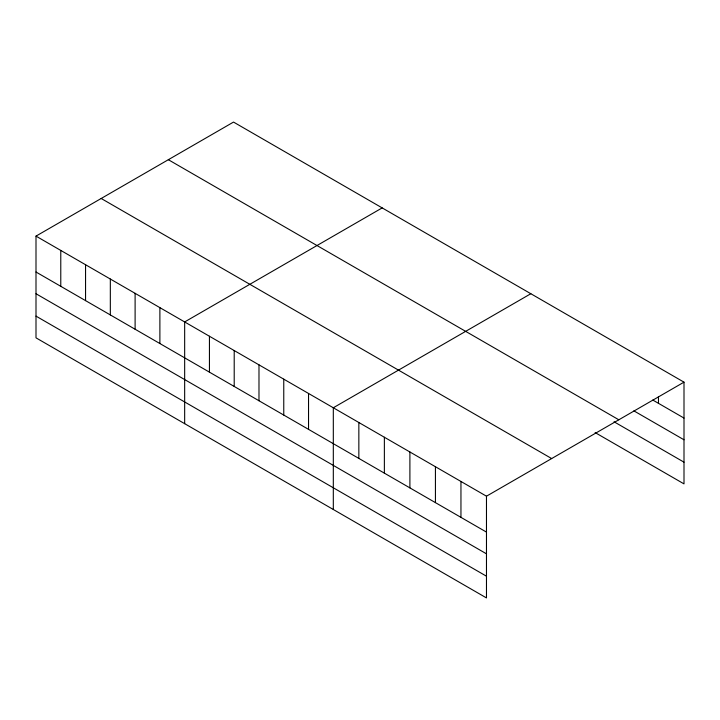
<?xml version="1.0" encoding="UTF-8"?>
<svg xmlns="http://www.w3.org/2000/svg" width="720" height="720" viewBox="0 0 720 720"><rect width="100%" height="100%" fill="white"/><g stroke="black" fill="none" stroke-linecap="round" stroke-linejoin="round"><path stroke-width="1.08" d="M486.477 553.824L486.477 496.197L36 236.115L36 337.842L486.477 597.924L486.477 553.824L36 293.742M595.125 432.576L684 483.885L684 382.158L233.523 122.076L36 236.115M382.176 207.9L184.662 321.939L184.662 423.675M530.838 293.724L333.315 407.763L333.315 509.499M486.477 496.197L684 382.158M652.797 400.05L684 418.068M633.888 410.859L684 439.785M168.336 159.705L618.822 419.787M614.034 421.776L684 462.168M101.178 198.477L551.664 458.559M36 272.016L486.477 532.098M36 316.125L486.477 576.207M658.476 396.594L658.476 403.326M460.953 481.455L460.953 517.365M435.429 466.722L435.429 502.623M409.896 451.98L409.896 487.89M384.372 437.238L384.372 473.148M358.848 422.505L358.848 458.415M308.538 393.462L308.538 429.372M283.761 379.161L283.761 415.062M258.984 364.851L258.984 400.761M234.207 350.55L234.207 386.46M209.439 336.24L209.439 372.15M159.885 307.638L159.885 343.539M135.108 293.328L135.108 329.238M110.331 279.027L110.331 314.937M85.554 264.717L85.554 300.627M60.777 250.416L60.777 286.326"/></g></svg>
